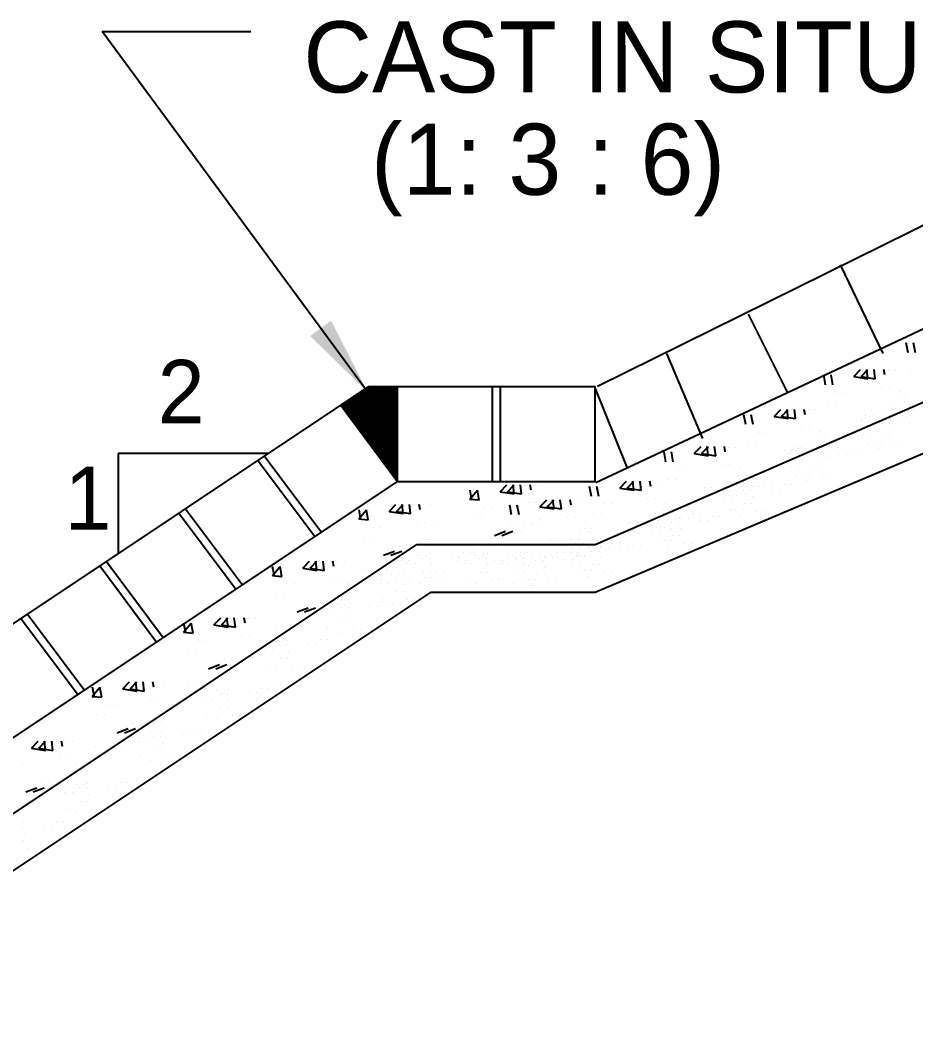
# Model space of a CAD drawing. Extents: x -377620 to 406987, y -326460 to -226264.
# Drawn here: x 362177 to 365009, y -236303 to -233094 of the extents above; entities that cross this region are included whole.
import ezdxf

# ---------------------------------------------------------------- set-up
doc = ezdxf.new("R2010")
doc.units = 0
doc.header["$LTSCALE"] = 300
doc.header["$MEASUREMENT"] = 0
doc.layers.get('0').update_dxf_attribs({"linetype": 'CONTINUOUS'})
doc.layers.add('LINE', color=7, linetype='CONTINUOUS')
doc.dimstyles.new('3', dxfattribs={"dimtxt": 225, "dimasz": 350, "dimexe": 100, "dimexo": 25, "dimgap": 9, "dimtad": 0, "dimdec": 0, "dimzin": 0, "dimdsep": 46, "dimtxsty": 'Standard', "dimcen": 0, "dimclrd": 5, "dimclre": 6, "dimclrt": 256, "dimadec": 0, "dimazin": 0, "dimtfac": 1, "dimtdec": 0, "dimtofl": 0, "dimtmove": 2, "dimatfit": 3, "dimfxl": 1, "dimtolj": 1, "dimtzin": 0, "dimarcsym": 0})

# ---------------------------------------------------------------- blocks, each defined once
blk = doc.blocks.new('*X508')
at = {"color": 0}
for p, q in [((-11792.1, -16906.3), (-11725.5, -16839.6)), ((-11791.4, -16907.3), (-11720.2, -16836.1)), ((-11790.7, -16908.4), (-11717.3, -16835)), ((-11789.9, -16909.4), (-11715.5, -16835)), ((-11789.2, -16910.4), (-11713.8, -16835)), ((-11788.4, -16911.4), (-11712, -16835)), ((-11787.7, -16912.5), (-11710.2, -16835)), ((-11787, -16913.5), (-11708.5, -16835)), ((-11786.2, -16914.5), (-11706.7, -16835)), ((-11785.5, -16915.5), (-11704.9, -16835)), ((-11784.7, -16916.6), (-11703.2, -16835)), ((-11784, -16917.6), (-11701.4, -16835)), ((-11783.3, -16918.6), (-11699.6, -16835)), ((-11782.5, -16919.7), (-11697.8, -16835)), ((-11781.8, -16920.7), (-11696.1, -16835)), ((-11781, -16921.7), (-11694.3, -16835)), ((-11780.3, -16922.7), (-11692.5, -16835)), ((-11779.6, -16923.8), (-11690.8, -16835)), ((-11778.8, -16924.8), (-11689, -16835)), ((-11778.1, -16925.8), (-11687.2, -16835)), ((-11777.3, -16926.9), (-11685.5, -16835)), ((-11776.6, -16927.9), (-11683.7, -16835)), ((-11775.9, -16928.9), (-11681.9, -16835)), ((-11775.1, -16929.9), (-11680.2, -16835)), ((-11774.4, -16931), (-11678.4, -16835)), ((-11773.6, -16932), (-11676.6, -16835)), ((-11772.9, -16933), (-11674.9, -16835)), ((-11772.2, -16934), (-11673.1, -16835)), ((-11771.4, -16935.1), (-11671.3, -16835)), ((-11770.7, -16936.1), (-11669.6, -16835)), ((-11769.9, -16937.1), (-11667.8, -16835)), ((-11769.2, -16938.2), (-11666, -16835)), ((-11768.5, -16939.2), (-11664.3, -16835)), ((-11767.7, -16940.2), (-11662.5, -16835)), ((-11767, -16941.2), (-11660.7, -16835)), ((-11766.2, -16942.3), (-11659, -16835)), ((-11765.5, -16943.3), (-11657.2, -16835)), ((-11764.8, -16944.3), (-11655.4, -16835)), ((-11764, -16945.4), (-11653.7, -16835)), ((-11763.3, -16946.4), (-11651.9, -16835)), ((-11762.5, -16947.4), (-11650.1, -16835)), ((-11761.8, -16948.4), (-11648.4, -16835)), ((-11761.1, -16949.5), (-11646.6, -16835)), ((-11760.3, -16950.5), (-11644.8, -16835)), ((-11759.6, -16951.5), (-11643, -16835)), ((-11758.8, -16952.5), (-11641.3, -16835)), ((-11758.1, -16953.6), (-11639.5, -16835)), ((-11757.4, -16954.6), (-11637.7, -16835)), ((-11756.6, -16955.6), (-11636, -16835)), ((-11755.9, -16956.7), (-11634.2, -16835)), ((-11755.1, -16957.7), (-11632.4, -16835)), ((-11754.4, -16958.7), (-11630.7, -16835)), ((-11753.7, -16959.7), (-11628.9, -16835)), ((-11752.9, -16960.8), (-11627.5, -16835.4)), ((-11752.2, -16961.8), (-11627.5, -16837.1)), ((-11751.4, -16962.8), (-11627.5, -16838.9)), ((-11750.7, -16963.9), (-11627.5, -16840.7)), ((-11750, -16964.9), (-11627.5, -16842.4)), ((-11798.8, -16897), (-11773.4, -16871.6)), ((-11798.1, -16898.1), (-11768.1, -16868.1)), ((-11797.3, -16899.1), (-11762.8, -16864.5)), ((-11796.6, -16900.1), (-11757.4, -16861)), ((-11795.8, -16901.2), (-11752.1, -16857.4)), ((-11795.1, -16902.2), (-11746.8, -16853.9)), ((-11794.4, -16903.2), (-11741.5, -16850.3)), ((-11793.6, -16904.2), (-11736.1, -16846.8)), ((-11792.9, -16905.3), (-11730.8, -16843.2)), ((-11749.2, -16965.9), (-11627.5, -16844.2)), ((-11748.5, -16966.9), (-11627.5, -16846)), ((-11747.7, -16968), (-11627.5, -16847.7)), ((-11747, -16969), (-11627.5, -16849.5)), ((-11746.3, -16970), (-11627.5, -16851.3)), ((-11745.5, -16971), (-11627.5, -16853)), ((-11744.8, -16972.1), (-11627.5, -16854.8)), ((-11744.1, -16973.1), (-11627.5, -16856.6)), ((-11743.3, -16974.1), (-11627.5, -16858.3)), ((-11742.6, -16975.2), (-11627.5, -16860.1)), ((-11741.8, -16976.2), (-11627.5, -16861.9)), ((-11741.1, -16977.2), (-11627.5, -16863.6)), ((-11740.4, -16978.2), (-11627.5, -16865.4)), ((-11739.6, -16979.3), (-11627.5, -16867.2)), ((-11738.9, -16980.3), (-11627.5, -16868.9)), ((-11738.1, -16981.3), (-11627.5, -16870.7)), ((-11737.4, -16982.4), (-11627.5, -16872.5)), ((-11736.7, -16983.4), (-11627.5, -16874.3)), ((-11802.5, -16891.9), (-11800, -16889.4)), ((-11801.8, -16892.9), (-11794.7, -16885.9)), ((-11801, -16894), (-11789.4, -16882.3)), ((-11800.3, -16895), (-11784.1, -16878.8)), ((-11799.5, -16896), (-11778.7, -16875.2)), ((-11735.9, -16984.4), (-11627.5, -16876)), ((-11735.2, -16985.4), (-11627.5, -16877.8)), ((-11734.4, -16986.5), (-11627.5, -16879.6)), ((-11733.7, -16987.5), (-11627.5, -16881.3)), ((-11733, -16988.5), (-11627.5, -16883.1)), ((-11732.2, -16989.6), (-11627.5, -16884.9)), ((-11731.5, -16990.6), (-11627.5, -16886.6)), ((-11730.7, -16991.6), (-11627.5, -16888.4)), ((-11730, -16992.6), (-11627.5, -16890.2)), ((-11729.3, -16993.7), (-11627.5, -16891.9)), ((-11728.5, -16994.7), (-11627.5, -16893.7)), ((-11727.8, -16995.7), (-11627.5, -16895.5)), ((-11727, -16996.7), (-11627.5, -16897.2)), ((-11726.3, -16997.8), (-11627.5, -16899)), ((-11725.6, -16998.8), (-11627.5, -16900.8)), ((-11724.8, -16999.8), (-11627.5, -16902.5)), ((-11724.1, -17000.9), (-11627.5, -16904.3)), ((-11723.3, -17001.9), (-11627.5, -16906.1)), ((-11722.6, -17002.9), (-11627.5, -16907.8)), ((-11721.9, -17003.9), (-11627.5, -16909.6)), ((-11721.1, -17005), (-11627.5, -16911.4)), ((-11720.4, -17006), (-11627.5, -16913.1)), ((-11719.6, -17007), (-11627.5, -16914.9)), ((-11718.9, -17008.1), (-11627.5, -16916.7)), ((-11718.2, -17009.1), (-11627.5, -16918.4)), ((-11717.4, -17010.1), (-11627.5, -16920.2)), ((-11716.7, -17011.1), (-11627.5, -16922)), ((-11715.9, -17012.2), (-11627.5, -16923.7)), ((-11715.2, -17013.2), (-11627.5, -16925.5)), ((-11714.5, -17014.2), (-11627.5, -16927.3)), ((-11713.7, -17015.2), (-11627.5, -16929.1)), ((-11713, -17016.3), (-11627.5, -16930.8)), ((-11712.2, -17017.3), (-11627.5, -16932.6)), ((-11711.5, -17018.3), (-11627.5, -16934.4)), ((-11710.8, -17019.4), (-11627.5, -16936.1)), ((-11710, -17020.4), (-11627.5, -16937.9)), ((-11709.3, -17021.4), (-11627.5, -16939.7)), ((-11708.5, -17022.4), (-11627.5, -16941.4)), ((-11707.8, -17023.5), (-11627.5, -16943.2)), ((-11707.1, -17024.5), (-11627.5, -16945)), ((-11706.3, -17025.5), (-11627.5, -16946.7)), ((-11705.6, -17026.6), (-11627.5, -16948.5)), ((-11704.8, -17027.6), (-11627.5, -16950.3)), ((-11704.1, -17028.6), (-11627.5, -16952)), ((-11703.4, -17029.6), (-11627.5, -16953.8)), ((-11702.6, -17030.7), (-11627.5, -16955.6)), ((-11701.9, -17031.7), (-11627.5, -16957.3)), ((-11701.1, -17032.7), (-11627.5, -16959.1)), ((-11700.4, -17033.7), (-11627.5, -16960.9)), ((-11699.7, -17034.8), (-11627.5, -16962.6)), ((-11698.9, -17035.8), (-11627.5, -16964.4)), ((-11698.2, -17036.8), (-11627.5, -16966.2)), ((-11697.4, -17037.9), (-11627.5, -16967.9)), ((-11696.7, -17038.9), (-11627.5, -16969.7)), ((-11696, -17039.9), (-11627.5, -16971.5)), ((-11695.2, -17040.9), (-11627.5, -16973.2)), ((-11694.5, -17042), (-11627.5, -16975)), ((-11693.7, -17043), (-11627.5, -16976.8)), ((-11693, -17044), (-11627.5, -16978.5)), ((-11692.3, -17045.1), (-11627.5, -16980.3)), ((-11691.5, -17046.1), (-11627.5, -16982.1)), ((-11690.8, -17047.1), (-11627.5, -16983.9)), ((-11690, -17048.1), (-11627.5, -16985.6)), ((-11689.3, -17049.2), (-11627.5, -16987.4)), ((-11688.6, -17050.2), (-11627.5, -16989.2)), ((-11687.8, -17051.2), (-11627.5, -16990.9)), ((-11687.1, -17052.2), (-11627.5, -16992.7)), ((-11686.3, -17053.3), (-11627.5, -16994.5)), ((-11685.6, -17054.3), (-11627.5, -16996.2)), ((-11684.9, -17055.3), (-11627.5, -16998)), ((-11684.1, -17056.4), (-11627.5, -16999.8)), ((-11683.4, -17057.4), (-11627.5, -17001.5)), ((-11682.6, -17058.4), (-11627.5, -17003.3)), ((-11681.9, -17059.4), (-11627.5, -17005.1)), ((-11681.2, -17060.5), (-11627.5, -17006.8)), ((-11680.4, -17061.5), (-11627.5, -17008.6)), ((-11679.7, -17062.5), (-11627.5, -17010.4)), ((-11678.9, -17063.6), (-11627.5, -17012.1)), ((-11678.2, -17064.6), (-11627.5, -17013.9)), ((-11677.5, -17065.6), (-11627.5, -17015.7)), ((-11676.7, -17066.6), (-11627.5, -17017.4)), ((-11676, -17067.7), (-11627.5, -17019.2)), ((-11675.2, -17068.7), (-11627.5, -17021)), ((-11674.5, -17069.7), (-11627.5, -17022.7)), ((-11673.8, -17070.7), (-11627.5, -17024.5)), ((-11673, -17071.8), (-11627.5, -17026.3)), ((-11672.3, -17072.8), (-11627.5, -17028)), ((-11671.5, -17073.8), (-11627.5, -17029.8)), ((-11670.8, -17074.9), (-11627.5, -17031.6)), ((-11670.1, -17075.9), (-11627.5, -17033.4)), ((-11669.3, -17076.9), (-11627.5, -17035.1)), ((-11668.6, -17077.9), (-11627.5, -17036.9)), ((-11667.8, -17079), (-11627.5, -17038.7)), ((-11667.1, -17080), (-11627.5, -17040.4)), ((-11666.4, -17081), (-11627.5, -17042.2)), ((-11665.6, -17082.1), (-11627.5, -17044)), ((-11664.9, -17083.1), (-11627.5, -17045.7)), ((-11664.1, -17084.1), (-11627.5, -17047.5)), ((-11663.4, -17085.1), (-11627.5, -17049.3)), ((-11662.7, -17086.2), (-11627.5, -17051)), ((-11661.9, -17087.2), (-11627.5, -17052.8)), ((-11661.2, -17088.2), (-11627.5, -17054.6)), ((-11660.4, -17089.3), (-11627.5, -17056.3)), ((-11659.7, -17090.3), (-11627.5, -17058.1)), ((-11659, -17091.3), (-11627.5, -17059.9)), ((-11658.2, -17092.3), (-11627.5, -17061.6)), ((-11657.5, -17093.4), (-11627.5, -17063.4)), ((-11656.7, -17094.4), (-11627.5, -17065.2)), ((-11656, -17095.4), (-11627.5, -17066.9)), ((-11655.3, -17096.4), (-11627.5, -17068.7)), ((-11654.5, -17097.5), (-11627.5, -17070.5)), ((-11653.8, -17098.5), (-11627.5, -17072.2)), ((-11653, -17099.5), (-11627.5, -17074)), ((-11652.3, -17100.6), (-11627.5, -17075.8)), ((-11651.6, -17101.6), (-11627.5, -17077.5)), ((-11650.8, -17102.6), (-11627.5, -17079.3)), ((-11650.1, -17103.6), (-11627.5, -17081.1)), ((-11649.3, -17104.7), (-11627.5, -17082.8)), ((-11648.6, -17105.7), (-11627.5, -17084.6)), ((-11647.9, -17106.7), (-11627.5, -17086.4)), ((-11647.1, -17107.8), (-11627.5, -17088.2)), ((-11646.4, -17108.8), (-11627.5, -17089.9)), ((-11645.6, -17109.8), (-11627.5, -17091.7)), ((-11644.9, -17110.8), (-11627.5, -17093.5)), ((-11644.2, -17111.9), (-11627.5, -17095.2)), ((-11643.4, -17112.9), (-11627.5, -17097)), ((-11642.7, -17113.9), (-11627.5, -17098.8)), ((-11641.9, -17114.9), (-11627.5, -17100.5)), ((-11641.2, -17116), (-11627.5, -17102.3)), ((-11640.5, -17117), (-11627.5, -17104.1)), ((-11639.7, -17118), (-11627.5, -17105.8)), ((-11639, -17119.1), (-11627.5, -17107.6)), ((-11638.2, -17120.1), (-11627.5, -17109.4)), ((-11637.5, -17121.1), (-11627.5, -17111.1)), ((-11636.8, -17122.1), (-11627.5, -17112.9)), ((-11636, -17123.2), (-11627.5, -17114.7)), ((-11635.3, -17124.2), (-11627.5, -17116.4)), ((-11634.5, -17125.2), (-11627.5, -17118.2)), ((-11633.8, -17126.3), (-11627.5, -17120)), ((-11633.1, -17127.3), (-11627.5, -17121.7)), ((-11632.3, -17128.3), (-11627.5, -17123.5)), ((-11631.6, -17129.3), (-11627.5, -17125.3)), ((-11630.8, -17130.4), (-11627.5, -17127)), ((-11630.1, -17131.4), (-11627.5, -17128.8)), ((-11629.4, -17132.4), (-11627.5, -17130.6)), ((-11628.6, -17133.4), (-11627.5, -17132.3)), ((-11627.9, -17134.5), (-11627.5, -17134.1))]:
    blk.add_line(p, q, dxfattribs=at)

msp = doc.modelspace()

# ---------------------------------------------------------------- linework, layer by layer
at = {"layer": 'LINE', "color": 7}
for p, q in [((364002.6961, -234251.6544), (366038.5052, -233246.0562)), ((366040.7841, -233597.9693), (363997.5559, -234557.6564)), ((363995.2939, -234752.574), (366032.7925, -233867.7625)), ((364906.346, -234147.9845), (364771.3179, -233868.0757)), ((364605.1295, -234272.3884), (364480.488, -234023.5806)), ((363995.2939, -234902.574), (366024.3755, -234044.2349)), ((364985.2514, -234146.3681), (364979.4701, -234115.0267)), ((364987.0963, -234118.0752), (364987.0963, -234118.0752)), ((365008.5032, -234146.3681), (365002.722, -234115.0267)), ((364220.8186, -234147.9845), (364335.0733, -234417.5262)), ((364724.3246, -234247.2095), (364718.5434, -234215.8682)), ((364726.1696, -234218.9166), (364726.1696, -234218.9166)), ((364747.5765, -234247.2095), (364741.7952, -234215.8682)), ((364749.4214, -234218.9166), (364749.4214, -234218.9166)), ((364813.8771, -234221.1363), (364835.1982, -234198.9151)), ((364813.8771, -234221.1363), (364858.3455, -234228.0329)), ((364837.129, -234221.1363), (364858.45, -234198.9151)), ((364837.129, -234221.1363), (364881.5973, -234228.0329)), ((364858.3362, -234228.0438), (364854.9475, -234198.9151)), ((364881.588, -234228.0438), (364878.1993, -234198.9151)), ((364912.1095, -234215.8332), (364908.9888, -234198.9151)), ((364921.8532, -234200.5158), (364921.8532, -234200.5158)), ((364945.105, -234200.5158), (364945.105, -234200.5158)), ((364992.8608, -234201.9367), (364992.8608, -234201.9367)), ((361179.4612, -235652.574), (363279.4612, -234252.574)), ((363279.4612, -234252.574), (363995.2939, -234252.574)), ((363370.2939, -234552.574), (363370.2939, -234252.574)), ((363670.2939, -234552.574), (363670.2939, -234252.574)), ((363695.2939, -234552.574), (363695.2939, -234252.574)), ((363992.3093, -234251.6544), (364096.1771, -234510.8292)), ((363995.2939, -234552.574), (363995.2939, -234252.574)), ((364902.0955, -234254.5067), (364902.0955, -234254.5067)), ((364925.3474, -234254.5067), (364925.3474, -234254.5067)), ((364763.4362, -234270.9522), (364763.4362, -234270.9522)), ((364786.6881, -234270.9522), (364786.6881, -234270.9522)), ((364957.7396, -234268.9691), (364957.7396, -234268.9691)), ((363190.2071, -234312.0767), (363370.2939, -234552.574)), ((364731.9341, -234302.7781), (364731.9341, -234302.7781)), ((364755.1859, -234302.7781), (364755.1859, -234302.7781)), ((364939.2682, -234309.4223), (364939.2682, -234309.4223)), ((364953.4902, -234288.8309), (364953.4902, -234288.8309)), ((364974.3107, -234299.9402), (364974.3107, -234299.9402)), ((364976.742, -234288.8309), (364976.742, -234288.8309)), ((364471.8148, -234373.2614), (364466.0336, -234341.92)), ((364473.6598, -234344.9685), (364473.6598, -234344.9685)), ((364495.0667, -234373.2614), (364489.2854, -234341.92)), ((364496.9116, -234344.9685), (364496.9116, -234344.9685)), ((364561.3673, -234347.1882), (364582.6884, -234324.967)), ((364561.3673, -234347.1882), (364605.8357, -234354.0848)), ((364584.6192, -234347.1882), (364605.9403, -234324.967)), ((364584.6192, -234347.1882), (364629.0875, -234354.0848)), ((364605.8264, -234354.0957), (364602.4377, -234324.967)), ((364629.0782, -234354.0957), (364625.6895, -234324.967)), ((364659.5997, -234341.885), (364656.479, -234324.967)), ((364669.3434, -234326.5676), (364669.3434, -234326.5676)), ((364692.5952, -234326.5676), (364692.5952, -234326.5676)), ((364845.9771, -234328.7), (364845.9771, -234328.7)), ((364851.8476, -234351.7125), (364851.8476, -234351.7125)), ((364851.9715, -234344.7036), (364851.9715, -234344.7036)), ((364865.6453, -234348.1352), (364865.6453, -234348.1352)), ((364869.2289, -234328.7), (364869.2289, -234328.7)), ((364875.2233, -234344.7036), (364875.2233, -234344.7036)), ((364913.012, -234324.0041), (364913.012, -234324.0041)), ((364936.2638, -234324.0041), (364936.2638, -234324.0041)), ((364969.0439, -234344.7036), (364969.0439, -234344.7036)), ((364978.9813, -234348.3424), (364978.9813, -234348.3424)), ((364992.2957, -234344.7036), (364992.2957, -234344.7036)), ((364649.5857, -234380.5585), (364649.5857, -234380.5585)), ((364672.8376, -234380.5585), (364672.8376, -234380.5585)), ((364834.7928, -234375.2098), (364834.7928, -234375.2098)), ((364837.3704, -234358.9573), (364837.3704, -234358.9573)), ((364839.3891, -234362.7171), (364839.3891, -234362.7171)), ((364858.0446, -234375.2098), (364858.0446, -234375.2098)), ((364862.6409, -234362.7171), (364862.6409, -234362.7171)), ((364866.9384, -234382.9005), (364866.9384, -234382.9005)), ((364891.0343, -234359.5094), (364891.0343, -234359.5094)), ((364901.8276, -234370.5139), (364901.8276, -234370.5139)), ((364914.2861, -234359.5094), (364914.2861, -234359.5094)), ((364925.0795, -234370.5139), (364925.0795, -234370.5139)), ((364928.0838, -234355.9321), (364928.0838, -234355.9321)), ((364931.191, -234358.9573), (364931.191, -234358.9573)), ((364954.4428, -234358.9573), (364954.4428, -234358.9573)), ((364993.6296, -234366.7541), (364993.6296, -234366.7541)), ((364510.9264, -234397.004), (364510.9264, -234397.004)), ((364534.1783, -234397.004), (364534.1783, -234397.004)), ((364700.9804, -234414.8828), (364700.9804, -234414.8828)), ((364705.2298, -234395.021), (364705.2298, -234395.021)), ((364724.2322, -234414.8828), (364724.2322, -234414.8828)), ((364842.1503, -234405.6756), (364842.1503, -234405.6756)), ((364855.6133, -234386.3191), (364855.6133, -234386.3191)), ((364865.4022, -234405.6756), (364865.4022, -234405.6756)), ((364878.8651, -234386.3191), (364878.8651, -234386.3191)), ((364904.5889, -234413.4725), (364904.5889, -234413.4725)), ((364927.8407, -234413.4725), (364927.8407, -234413.4725)), ((364929.377, -234390.6973), (364929.377, -234390.6973)), ((364308.8575, -234464.8364), (364330.1786, -234442.6153)), ((364332.1094, -234464.8364), (364353.4305, -234442.6153)), ((364353.3166, -234471.7439), (364349.9279, -234442.6153)), ((364376.5684, -234471.7439), (364373.1797, -234442.6153)), ((364407.09, -234459.5333), (364403.9692, -234442.6153)), ((364416.8336, -234444.2159), (364416.8336, -234444.2159)), ((364440.0854, -234444.2159), (364440.0854, -234444.2159)), ((364479.4243, -234428.83), (364479.4243, -234428.83)), ((364502.6761, -234428.83), (364502.6761, -234428.83)), ((364624.7126, -234445.545), (364624.7126, -234445.545)), ((364647.9644, -234445.545), (364647.9644, -234445.545)), ((364686.7584, -234435.4742), (364686.7584, -234435.4742)), ((364721.8009, -234425.992), (364721.8009, -234425.992)), ((364741.785, -234445.545), (364741.785, -234445.545)), ((364765.0369, -234445.545), (364765.0369, -234445.545)), ((364860.2839, -234434.7213), (364860.2839, -234434.7213)), ((364878.2541, -234430.2671), (364878.2541, -234430.2671)), ((364901.5059, -234430.2671), (364901.5059, -234430.2671)), ((364940.6927, -234438.064), (364940.6927, -234438.064)), ((364963.9445, -234438.064), (364963.9445, -234438.064)), ((362486.7527, -234464.1675), (362486.7527, -234780.7115)), ((362963.565, -234464.1675), (362486.7527, -234464.1675)), ((362949.0938, -234472.8189), (363129.1806, -234713.3162)), ((364219.305, -234490.9096), (364213.5238, -234459.5683)), ((364221.15, -234462.6167), (364221.15, -234462.6167)), ((364242.5569, -234490.9096), (364236.7756, -234459.5683)), ((364244.4018, -234462.6167), (364244.4018, -234462.6167)), ((364308.8575, -234464.8364), (364353.3259, -234471.733)), ((364332.1094, -234464.8364), (364376.5777, -234471.733)), ((364593.4673, -234454.7519), (364593.4673, -234454.7519)), ((364607.5339, -234476.0512), (364607.5339, -234476.0512)), ((364610.1116, -234459.7987), (364610.1116, -234459.7987)), ((364612.1302, -234463.5585), (364612.1302, -234463.5585)), ((364616.7191, -234454.7519), (364616.7191, -234454.7519)), ((364624.5887, -234452.5539), (364624.5887, -234452.5539)), ((364630.7857, -234476.0512), (364630.7857, -234476.0512)), ((364635.382, -234463.5585), (364635.382, -234463.5585)), ((364638.3864, -234448.9766), (364638.3864, -234448.9766)), ((364660.5022, -234450.056), (364660.5022, -234450.056)), ((364663.7755, -234460.3508), (364663.7755, -234460.3508)), ((364674.5688, -234471.3553), (364674.5688, -234471.3553)), ((364683.754, -234450.056), (364683.754, -234450.056)), ((364687.0273, -234460.3508), (364687.0273, -234460.3508)), ((364697.8206, -234471.3553), (364697.8206, -234471.3553)), ((364700.825, -234456.7735), (364700.825, -234456.7735)), ((364703.9322, -234459.7987), (364703.9322, -234459.7987)), ((364726.4715, -234474.3943), (364726.4715, -234474.3943)), ((364727.184, -234459.7987), (364727.184, -234459.7987)), ((364766.3707, -234467.5955), (364766.3707, -234467.5955)), ((364789.6225, -234467.5955), (364789.6225, -234467.5955)), ((364804.2236, -234453.3419), (364804.2236, -234453.3419)), ((364827.4754, -234453.3419), (364827.4754, -234453.3419)), ((364892.6761, -234449.1838), (364892.6761, -234449.1838)), ((362929.0824, -234487.8037), (363109.1691, -234728.301)), ((364397.0759, -234498.2068), (364397.0759, -234498.2068)), ((364420.3278, -234498.2068), (364420.3278, -234498.2068)), ((364452.72, -234512.6692), (364452.72, -234512.6692)), ((364614.8915, -234506.517), (364614.8915, -234506.517)), ((364628.3544, -234487.1605), (364628.3544, -234487.1605)), ((364638.1433, -234506.517), (364638.1433, -234506.517)), ((364639.6796, -234483.7419), (364639.6796, -234483.7419)), ((364651.6063, -234487.1605), (364651.6063, -234487.1605)), ((364702.1181, -234491.5388), (364702.1181, -234491.5388)), ((364258.4166, -234514.6523), (364258.4166, -234514.6523)), ((364281.6685, -234514.6523), (364281.6685, -234514.6523)), ((364448.4706, -234532.531), (364448.4706, -234532.531)), ((364469.2911, -234543.6403), (364469.2911, -234543.6403)), ((364471.7224, -234532.531), (364471.7224, -234532.531)), ((364633.025, -234535.5627), (364633.025, -234535.5627)), ((364650.9953, -234531.1085), (364650.9953, -234531.1085)), ((364674.2471, -234531.1085), (364674.2471, -234531.1085)), ((364677.33, -234514.3139), (364677.33, -234514.3139)), ((364700.5819, -234514.3139), (364700.5819, -234514.3139)), ((364713.4338, -234538.9054), (364713.4338, -234538.9054)), ((364736.6856, -234538.9054), (364736.6856, -234538.9054)), ((361359.548, -235893.0713), (363370.2939, -234552.574)), ((363370.2939, -234552.574), (363995.2939, -234552.574)), ((363694.7453, -234585.4819), (363716.0664, -234563.2608)), ((363717.9971, -234585.4819), (363739.3182, -234563.2608)), ((363739.2043, -234592.3895), (363735.8157, -234563.2608)), ((363762.4561, -234592.3895), (363759.0675, -234563.2608)), ((363792.9777, -234580.1788), (363789.857, -234563.2608)), ((363802.7213, -234564.8614), (363802.7213, -234564.8614)), ((363825.9731, -234564.8614), (363825.9731, -234564.8614)), ((363983.6292, -234600.1545), (363977.8479, -234568.8131)), ((363985.4741, -234571.8616), (363985.4741, -234571.8616)), ((364006.881, -234600.1545), (364001.0997, -234568.8131)), ((364008.7259, -234571.8616), (364008.7259, -234571.8616)), ((364073.1817, -234574.0813), (364094.5028, -234551.8601)), ((364073.1817, -234574.0813), (364117.6501, -234580.9779)), ((364096.4335, -234574.0813), (364117.7546, -234551.8601)), ((364096.4335, -234574.0813), (364140.9019, -234580.9779)), ((364117.6407, -234580.9888), (364114.2521, -234551.8601)), ((364140.8925, -234580.9888), (364137.5039, -234551.8601)), ((364171.4141, -234568.7781), (364168.2934, -234551.8601)), ((364181.1577, -234553.4607), (364181.1577, -234553.4607)), ((364204.4095, -234553.4607), (364204.4095, -234553.4607)), ((364226.9145, -234546.4782), (364226.9145, -234546.4782)), ((364250.1663, -234546.4782), (364250.1663, -234546.4782)), ((364340.9575, -234572.4002), (364340.9575, -234572.4002)), ((364364.2093, -234572.4002), (364364.2093, -234572.4002)), ((364399.6867, -234569.0437), (364399.6867, -234569.0437)), ((364401.7053, -234572.8035), (364401.7053, -234572.8035)), ((364407.9924, -234567.7043), (364407.9924, -234567.7043)), ((364414.1638, -234561.7989), (364414.1638, -234561.7989)), ((364414.2877, -234554.79), (364414.2877, -234554.79)), ((364424.9571, -234572.8035), (364424.9571, -234572.8035)), ((364427.9615, -234558.2217), (364427.9615, -234558.2217)), ((364431.2442, -234567.7043), (364431.2442, -234567.7043)), ((364434.2486, -234553.1224), (364434.2486, -234553.1224)), ((364437.5395, -234554.79), (364437.5395, -234554.79)), ((364453.3506, -234569.5958), (364453.3506, -234569.5958)), ((364476.6024, -234569.5958), (364476.6024, -234569.5958)), ((364490.4001, -234566.0185), (364490.4001, -234566.0185)), ((364493.5073, -234569.0437), (364493.5073, -234569.0437)), ((364516.7591, -234569.0437), (364516.7591, -234569.0437)), ((364531.3601, -234554.79), (364531.3601, -234554.79)), ((364554.612, -234554.79), (364554.612, -234554.79)), ((364555.9458, -234576.8406), (364555.9458, -234576.8406)), ((364579.1976, -234576.8406), (364579.1976, -234576.8406)), ((364593.7987, -234562.5869), (364593.7987, -234562.5869)), ((364617.0505, -234562.5869), (364617.0505, -234562.5869)), ((364665.4173, -234550.0252), (364665.4173, -234550.0252)), ((363598.5677, -234608.9256), (363622.6723, -234580.1989)), ((363598.5677, -234608.9256), (363628.4536, -234611.5402)), ((363605.1928, -234611.5551), (363599.4115, -234580.2138)), ((363607.0377, -234583.2623), (363607.0377, -234583.2623)), ((363628.4446, -234611.5551), (363622.6633, -234580.2138)), ((363630.2895, -234583.2623), (363630.2895, -234583.2623)), ((363694.7453, -234585.4819), (363739.2137, -234592.3786)), ((363717.9971, -234585.4819), (363762.4655, -234592.3786)), ((364161.4001, -234607.4516), (364161.4001, -234607.4516)), ((364184.6519, -234607.4516), (364184.6519, -234607.4516)), ((364397.109, -234585.2963), (364397.109, -234585.2963)), ((364417.9295, -234596.4055), (364417.9295, -234596.4055)), ((364420.3608, -234585.2963), (364420.3608, -234585.2963)), ((364429.2547, -234592.9869), (364429.2547, -234592.9869)), ((364441.1814, -234596.4055), (364441.1814, -234596.4055)), ((364464.1439, -234580.6004), (364464.1439, -234580.6004)), ((364473.9617, -234592.0425), (364473.9617, -234592.0425)), ((364487.3957, -234580.6004), (364487.3957, -234580.6004)), ((364491.6932, -234600.7838), (364491.6932, -234600.7838)), ((362699.0502, -234639.5146), (362879.137, -234880.0119)), ((363343.5287, -234647.857), (363364.8498, -234625.6358)), ((363366.7805, -234647.857), (363388.1016, -234625.6358)), ((363387.9877, -234654.7645), (363384.599, -234625.6358)), ((363411.2395, -234654.7645), (363407.8509, -234625.6358)), ((363441.7611, -234642.5538), (363438.6403, -234625.6358)), ((363451.5047, -234627.2365), (363451.5047, -234627.2365)), ((363474.7565, -234627.2365), (363474.7565, -234627.2365)), ((363644.3044, -234635.2978), (363644.3044, -234635.2978)), ((363667.5562, -234635.2978), (363667.5562, -234635.2978)), ((363731.1194, -234658.9788), (363725.3381, -234627.6374)), ((363732.9643, -234630.6859), (363732.9643, -234630.6859)), ((363754.3712, -234658.9788), (363748.59, -234627.6374)), ((363756.2161, -234630.6859), (363756.2161, -234630.6859)), ((363782.9637, -234618.8523), (363782.9637, -234618.8523)), ((363806.2155, -234618.8523), (363806.2155, -234618.8523)), ((363820.6719, -234632.9056), (363841.993, -234610.6844)), ((363820.6719, -234632.9056), (363865.1403, -234639.8022)), ((363838.6078, -234633.3148), (363838.6078, -234633.3148)), ((363843.9237, -234632.9056), (363865.2448, -234610.6844)), ((363843.9237, -234632.9056), (363888.3921, -234639.8022)), ((363865.1309, -234639.8131), (363861.7423, -234610.6844)), ((363888.3827, -234639.8131), (363884.9941, -234610.6844)), ((363918.9043, -234627.6024), (363915.7836, -234610.6844)), ((363928.6479, -234612.285), (363928.6479, -234612.285)), ((363951.8998, -234612.285), (363951.8998, -234612.285)), ((364022.7408, -234623.8971), (364022.7408, -234623.8971)), ((364045.9926, -234623.8971), (364045.9926, -234623.8971)), ((364217.0442, -234621.9141), (364217.0442, -234621.9141)), ((364404.4666, -234615.7621), (364404.4666, -234615.7621)), ((364427.7184, -234615.7621), (364427.7184, -234615.7621)), ((364440.5704, -234640.3535), (364440.5704, -234640.3535)), ((364463.8222, -234640.3535), (364463.8222, -234640.3535)), ((364466.9051, -234623.5589), (364466.9051, -234623.5589)), ((364490.157, -234623.5589), (364490.157, -234623.5589)), ((362679.0388, -234654.4994), (362859.1256, -234894.9967)), ((363247.3511, -234671.3006), (363271.4556, -234642.5739)), ((363247.3511, -234671.3006), (363277.2369, -234673.9153)), ((363253.9762, -234673.9302), (363248.1949, -234642.5888)), ((363255.8211, -234645.6373), (363255.8211, -234645.6373)), ((363277.228, -234673.9302), (363271.4467, -234642.5888)), ((363279.0729, -234645.6373), (363279.0729, -234645.6373)), ((363343.5287, -234647.857), (363387.997, -234654.7536)), ((363366.7805, -234647.857), (363411.2489, -234654.7536)), ((363612.8022, -234667.1238), (363612.8022, -234667.1238)), ((363636.054, -234667.1238), (363636.054, -234667.1238)), ((363908.8903, -234666.276), (363908.8903, -234666.276)), ((363932.1421, -234666.276), (363932.1421, -234666.276)), ((363991.2386, -234655.7231), (363991.2386, -234655.7231)), ((364014.4904, -234655.7231), (364014.4904, -234655.7231)), ((364172.4282, -234669.8851), (364172.4282, -234669.8851)), ((364186.9054, -234662.6403), (364186.9054, -234662.6403)), ((364187.0293, -234655.6314), (364187.0293, -234655.6314)), ((364198.5727, -234662.3672), (364198.5727, -234662.3672)), ((364200.7031, -234659.0631), (364200.7031, -234659.0631)), ((364210.2811, -234655.6314), (364210.2811, -234655.6314)), ((364212.7947, -234641.7759), (364212.7947, -234641.7759)), ((364226.0921, -234670.4372), (364226.0921, -234670.4372)), ((364233.6153, -234652.8851), (364233.6153, -234652.8851)), ((364236.0466, -234641.7759), (364236.0466, -234641.7759)), ((364249.3439, -234670.4372), (364249.3439, -234670.4372)), ((364263.1416, -234666.8599), (364263.1416, -234666.8599)), ((364266.2488, -234669.8851), (364266.2488, -234669.8851)), ((364289.5007, -234669.8851), (364289.5007, -234669.8851)), ((364304.1017, -234655.6314), (364304.1017, -234655.6314)), ((364327.3535, -234655.6314), (364327.3535, -234655.6314)), ((364366.5403, -234663.4283), (364366.5403, -234663.4283)), ((364389.7921, -234663.4283), (364389.7921, -234663.4283)), ((364422.6001, -234644.8078), (364422.6001, -234644.8078)), ((364454.9924, -234659.2702), (364454.9924, -234659.2702)), ((364503.0089, -234648.1504), (364503.0089, -234648.1504)), ((364526.2607, -234648.1504), (364526.2607, -234648.1504)), ((363293.0878, -234697.6729), (363293.0878, -234697.6729)), ((363316.3396, -234697.6729), (363316.3396, -234697.6729)), ((363431.7471, -234681.2274), (363431.7471, -234681.2274)), ((363454.9989, -234681.2274), (363454.9989, -234681.2274)), ((363487.3911, -234695.6898), (363487.3911, -234695.6898)), ((363726.8453, -234693.0457), (363726.8453, -234693.0457)), ((363750.0971, -234693.0457), (363750.0971, -234693.0457)), ((363770.231, -234682.7214), (363770.231, -234682.7214)), ((363793.4828, -234682.7214), (363793.4828, -234682.7214)), ((363793.8801, -234688.3498), (363793.8801, -234688.3498)), ((363817.1319, -234688.3498), (363817.1319, -234688.3498)), ((363820.1363, -234673.7679), (363820.1363, -234673.7679)), ((363960.285, -234700.6002), (363960.285, -234700.6002)), ((363964.5344, -234680.7384), (363964.5344, -234680.7384)), ((363983.5368, -234700.6002), (363983.5368, -234700.6002)), ((364105.2817, -234681.645), (364105.2817, -234681.645)), ((364128.5335, -234681.645), (364128.5335, -234681.645)), ((364169.8506, -234686.1377), (364169.8506, -234686.1377)), ((364172.3165, -234676.9491), (364172.3165, -234676.9491)), ((364174.4469, -234673.6449), (364174.4469, -234673.6449)), ((364190.6711, -234697.2469), (364190.6711, -234697.2469)), ((364193.1024, -234686.1377), (364193.1024, -234686.1377)), ((364195.5684, -234676.9491), (364195.5684, -234676.9491)), ((364197.6987, -234673.6449), (364197.6987, -234673.6449)), ((364201.9962, -234693.8283), (364201.9962, -234693.8283)), ((364213.9229, -234697.2469), (364213.9229, -234697.2469)), ((364236.8855, -234681.4418), (364236.8855, -234681.4418)), ((364238.2858, -234701.2874), (364238.2858, -234701.2874)), ((364260.1373, -234681.4418), (364260.1373, -234681.4418)), ((364264.4348, -234701.6252), (364264.4348, -234701.6252)), ((364328.6874, -234677.682), (364328.6874, -234677.682)), ((364351.9392, -234677.682), (364351.9392, -234677.682)), ((363261.5856, -234729.4988), (363261.5856, -234729.4988)), ((363284.8374, -234729.4988), (363284.8374, -234729.4988)), ((363468.9197, -234736.143), (363468.9197, -234736.143)), ((363676.9298, -234724.015), (363711.939, -234710.5762)), ((363700.1816, -234724.015), (363735.1909, -234710.5762)), ((363738.7288, -234714.5474), (363738.7288, -234714.5474)), ((363761.9806, -234714.5474), (363761.9806, -234714.5474)), ((363919.8067, -234735.7734), (363919.8067, -234735.7734)), ((363943.0586, -234735.7734), (363943.0586, -234735.7734)), ((363946.0629, -234721.1916), (363946.0629, -234721.1916)), ((363981.1055, -234711.7094), (363981.1055, -234711.7094)), ((364177.2082, -234716.6035), (364177.2082, -234716.6035)), ((364200.46, -234716.6035), (364200.46, -234716.6035)), ((364239.6467, -234724.4003), (364239.6467, -234724.4003)), ((364262.8985, -234724.4003), (364262.8985, -234724.4003)), ((361359.548, -236133.4414), (363430.849, -234752.574)), ((363375.6287, -234755.4207), (363375.6287, -234755.4207)), ((363398.8805, -234755.4207), (363398.8805, -234755.4207)), ((363430.849, -234752.574), (363995.2939, -234752.574)), ((363442.6635, -234750.7248), (363442.6635, -234750.7248)), ((363465.9153, -234750.7248), (363465.9153, -234750.7248)), ((363610.0041, -234767.2662), (363610.0041, -234767.2662)), ((363852.7719, -234740.4693), (363852.7719, -234740.4693)), ((363876.0237, -234740.4693), (363876.0237, -234740.4693)), ((363919.9184, -234762.3229), (363919.9184, -234762.3229)), ((363921.9371, -234766.0827), (363921.9371, -234766.0827)), ((363934.3956, -234755.0782), (363934.3956, -234755.0782)), ((363934.5195, -234748.0692), (363934.5195, -234748.0692)), ((363945.1889, -234766.0827), (363945.1889, -234766.0827)), ((363948.1933, -234751.5009), (363948.1933, -234751.5009)), ((363957.7713, -234748.0692), (363957.7713, -234748.0692)), ((363973.5823, -234762.875), (363973.5823, -234762.875)), ((363985.776, -234760.1117), (363985.776, -234760.1117)), ((363996.8342, -234762.875), (363996.8342, -234762.875)), ((364010.6318, -234759.2977), (364010.6318, -234759.2977)), ((364013.739, -234762.3229), (364013.739, -234762.3229)), ((364036.9909, -234762.3229), (364036.9909, -234762.3229)), ((364051.5919, -234748.0692), (364051.5919, -234748.0692)), ((364074.8437, -234748.0692), (364074.8437, -234748.0692)), ((364114.0305, -234755.8661), (364114.0305, -234755.8661)), ((364137.2823, -234755.8661), (364137.2823, -234755.8661)), ((364195.3417, -234745.6492), (364195.3417, -234745.6492)), ((364213.3119, -234741.1949), (364213.3119, -234741.1949)), ((364227.7339, -234760.1116), (364227.7339, -234760.1116)), ((364236.5638, -234741.1949), (364236.5638, -234741.1949)), ((364275.7505, -234748.9918), (364275.7505, -234748.9918)), ((364299.0023, -234748.9918), (364299.0023, -234748.9918)), ((363325.7132, -234786.39), (363360.7224, -234772.9512)), ((363348.965, -234786.39), (363383.9742, -234772.9512)), ((363381.6791, -234801.3174), (363381.6791, -234801.3174)), ((363404.9309, -234801.3174), (363404.9309, -234801.3174)), ((363437.9206, -234785.6169), (363437.9206, -234785.6169)), ((363448.7139, -234796.6215), (363448.7139, -234796.6215)), ((363461.1724, -234785.6169), (363461.1724, -234785.6169)), ((363471.9658, -234796.6215), (363471.9658, -234796.6215)), ((363474.9701, -234782.0396), (363474.9701, -234782.0396)), ((363540.5159, -234792.8617), (363540.5159, -234792.8617)), ((363561.1899, -234801.3174), (363561.1899, -234801.3174)), ((363563.7677, -234792.8617), (363563.7677, -234792.8617)), ((363578.3688, -234778.608), (363578.3688, -234778.608)), ((363584.4417, -234801.3174), (363584.4417, -234801.3174)), ((363601.6206, -234778.608), (363601.6206, -234778.608)), ((363617.4314, -234785.6169), (363617.4314, -234785.6169)), ((363628.2247, -234796.6215), (363628.2247, -234796.6215)), ((363640.6832, -234785.6169), (363640.6832, -234785.6169)), ((363642.3964, -234781.7287), (363642.3964, -234781.7287)), ((363651.4765, -234796.6215), (363651.4765, -234796.6215)), ((363654.4809, -234782.0396), (363654.4809, -234782.0396)), ((363678.2623, -234801.3174), (363678.2623, -234801.3174)), ((363690.4129, -234770.6089), (363690.4129, -234770.6089)), ((363701.5141, -234801.3174), (363701.5141, -234801.3174)), ((363720.0266, -234792.8617), (363720.0266, -234792.8617)), ((363734.5038, -234785.6169), (363734.5038, -234785.6169)), ((363743.2785, -234792.8617), (363743.2785, -234792.8617)), ((363745.2971, -234796.6215), (363745.2971, -234796.6215)), ((363757.7556, -234785.6169), (363757.7556, -234785.6169)), ((363757.8795, -234778.608), (363757.8795, -234778.608)), ((363768.549, -234796.6215), (363768.549, -234796.6215)), ((363771.5533, -234782.0396), (363771.5533, -234782.0396)), ((363781.1313, -234778.608), (363781.1313, -234778.608)), ((363796.9424, -234793.4138), (363796.9424, -234793.4138)), ((363820.1942, -234793.4138), (363820.1942, -234793.4138)), ((363833.9919, -234789.8365), (363833.9919, -234789.8365)), ((363837.0991, -234792.8617), (363837.0991, -234792.8617)), ((363860.3509, -234792.8617), (363860.3509, -234792.8617)), ((363874.9519, -234778.608), (363874.9519, -234778.608)), ((363898.2038, -234778.608), (363898.2038, -234778.608)), ((363899.5376, -234800.6585), (363899.5376, -234800.6585)), ((363917.3408, -234778.5755), (363917.3408, -234778.5755)), ((363922.7894, -234800.6585), (363922.7894, -234800.6585)), ((363937.3905, -234786.4049), (363937.3905, -234786.4049)), ((363938.1613, -234789.6847), (363938.1613, -234789.6847)), ((363940.5926, -234778.5755), (363940.5926, -234778.5755)), ((363949.4864, -234786.2661), (363949.4864, -234786.2661)), ((363960.6423, -234786.4049), (363960.6423, -234786.4049)), ((363961.4131, -234789.6847), (363961.4131, -234789.6847)), ((363984.3757, -234773.8796), (363984.3757, -234773.8796)), ((364007.6275, -234773.8796), (364007.6275, -234773.8796)), ((364011.925, -234794.063), (364011.925, -234794.063)), ((364076.1776, -234770.1198), (364076.1776, -234770.1198)), ((364099.4294, -234770.1198), (364099.4294, -234770.1198)), ((362428.9954, -234821.195), (362609.0821, -235061.6923)), ((362449.0068, -234806.2103), (362629.0936, -235046.7075)), ((362974.1824, -234850.6292), (362998.2869, -234821.9025)), ((362980.8075, -234853.2587), (362975.0262, -234821.9174)), ((362982.6524, -234824.9659), (362982.6524, -234824.9659)), ((363004.0593, -234853.2587), (362998.278, -234821.9174)), ((363005.9042, -234824.9659), (363005.9042, -234824.9659)), ((363070.36, -234827.1855), (363091.6811, -234804.9644)), ((363070.36, -234827.1855), (363114.8283, -234834.0822)), ((363093.6118, -234827.1855), (363114.9329, -234804.9644)), ((363093.6118, -234827.1855), (363138.0802, -234834.0822)), ((363114.819, -234834.093), (363111.4303, -234804.9644)), ((363138.0708, -234834.093), (363134.6822, -234804.9644)), ((363168.5924, -234821.8824), (363165.4716, -234804.9644)), ((363178.336, -234806.565), (363178.336, -234806.565)), ((363201.5878, -234806.565), (363201.5878, -234806.565)), ((363258.7875, -234829.6413), (363258.7875, -234829.6413)), ((363339.1963, -234832.9839), (363339.1963, -234832.9839)), ((363402.4996, -234812.4266), (363402.4996, -234812.4266)), ((363425.7514, -234812.4266), (363425.7514, -234812.4266)), ((363476.2633, -234816.8049), (363476.2633, -234816.8049)), ((363582.0104, -234812.4266), (363582.0104, -234812.4266)), ((363605.2622, -234812.4266), (363605.2622, -234812.4266)), ((363655.774, -234816.8049), (363655.774, -234816.8049)), ((363699.0828, -234812.4266), (363699.0828, -234812.4266)), ((363722.3346, -234812.4266), (363722.3346, -234812.4266)), ((363740.7008, -234809.1142), (363740.7008, -234809.1142)), ((363761.5214, -234820.2235), (363761.5214, -234820.2235)), ((363763.9527, -234809.1142), (363763.9527, -234809.1142)), ((363772.8465, -234816.8049), (363772.8465, -234816.8049)), ((363784.7732, -234820.2235), (363784.7732, -234820.2235)), ((363807.7357, -234804.4183), (363807.7357, -234804.4183)), ((363830.9875, -234804.4183), (363830.9875, -234804.4183)), ((363835.285, -234824.6018), (363835.285, -234824.6018)), ((363924.6984, -234809.0413), (363924.6984, -234809.0413)), ((363947.9502, -234809.0413), (363947.9502, -234809.0413)), ((363987.1369, -234816.8381), (363987.1369, -234816.8381)), ((364010.3887, -234816.8381), (364010.3887, -234816.8381)), ((362974.1824, -234850.6292), (363004.0682, -234853.2438)), ((363158.5784, -234860.5559), (363158.5784, -234860.5559)), ((363181.8302, -234860.5559), (363181.8302, -234860.5559)), ((363291.1798, -234844.1037), (363291.1798, -234844.1037)), ((363295.8261, -234863.6925), (363295.8261, -234863.6925)), ((363319.0779, -234863.6925), (363319.0779, -234863.6925)), ((363352.0676, -234847.9921), (363352.0676, -234847.9921)), ((363362.8609, -234858.9966), (363362.8609, -234858.9966)), ((363375.3194, -234847.9921), (363375.3194, -234847.9921)), ((363386.1127, -234858.9966), (363386.1127, -234858.9966)), ((363389.1171, -234844.4148), (363389.1171, -234844.4148)), ((363407.1702, -234860.8289), (363407.1702, -234860.8289)), ((363451.4752, -234839.58), (363451.4752, -234839.58)), ((363454.6628, -234855.2369), (363454.6628, -234855.2369)), ((363474.727, -234839.58), (363474.727, -234839.58)), ((363477.9147, -234855.2369), (363477.9147, -234855.2369)), ((363487.579, -234864.1715), (363487.579, -234864.1715)), ((363492.5157, -234840.9832), (363492.5157, -234840.9832)), ((363510.8308, -234864.1715), (363510.8308, -234864.1715)), ((363515.7675, -234840.9832), (363515.7675, -234840.9832)), ((363586.6809, -234860.8289), (363586.6809, -234860.8289)), ((363630.986, -234839.58), (363630.986, -234839.58)), ((363654.2378, -234839.58), (363654.2378, -234839.58)), ((363667.0897, -234864.1715), (363667.0897, -234864.1715)), ((363690.3416, -234864.1715), (363690.3416, -234864.1715)), ((363703.7533, -234860.8289), (363703.7533, -234860.8289)), ((363748.0584, -234839.58), (363748.0584, -234839.58)), ((363771.3102, -234839.58), (363771.3102, -234839.58)), ((363784.1622, -234864.1715), (363784.1622, -234864.1715)), ((363807.414, -234864.1715), (363807.414, -234864.1715)), ((363810.4969, -234847.3769), (363810.4969, -234847.3769)), ((363833.7488, -234847.3769), (363833.7488, -234847.3769)), ((363942.8319, -234838.087), (363942.8319, -234838.087)), ((363960.8021, -234833.6327), (363960.8021, -234833.6327)), ((363975.2241, -234852.5494), (363975.2241, -234852.5494)), ((363984.054, -234833.6327), (363984.054, -234833.6327)), ((364023.2407, -234841.4296), (364023.2407, -234841.4296)), ((364046.4925, -234841.4296), (364046.4925, -234841.4296)), ((363019.9191, -234877.0014), (363019.9191, -234877.0014)), ((363043.1709, -234877.0014), (363043.1709, -234877.0014)), ((363214.2224, -234875.0183), (363214.2224, -234875.0183)), ((363316.6466, -234874.8018), (363316.6466, -234874.8018)), ((363339.8984, -234874.8018), (363339.8984, -234874.8018)), ((363390.4102, -234879.1801), (363390.4102, -234879.1801)), ((363439.5624, -234875.2913), (363439.5624, -234875.2913)), ((363619.0732, -234875.2913), (363619.0732, -234875.2913)), ((363736.1456, -234875.2913), (363736.1456, -234875.2913)), ((363766.1919, -234868.6257), (363766.1919, -234868.6257)), ((363798.5842, -234883.0882), (363798.5842, -234883.0882)), ((363846.6007, -234871.9684), (363846.6007, -234871.9684)), ((363869.8525, -234871.9684), (363869.8525, -234871.9684)), ((361376.2654, -236302.574), (363476.2654, -234902.574)), ((362988.4169, -234908.8274), (362988.4169, -234908.8274)), ((363011.6687, -234908.8274), (363011.6687, -234908.8274)), ((363195.751, -234915.4715), (363195.751, -234915.4715)), ((363321.3171, -234923.2041), (363321.3171, -234923.2041)), ((363365.6222, -234901.9552), (363365.6222, -234901.9552)), ((363388.874, -234901.9552), (363388.874, -234901.9552)), ((363401.7259, -234926.5467), (363401.7259, -234926.5467)), ((363424.9778, -234926.5467), (363424.9778, -234926.5467)), ((363476.2654, -234902.574), (363995.2939, -234902.574)), ((363052.5445, -234965.7186), (363087.5537, -234952.2798)), ((363075.7963, -234965.7186), (363110.8055, -234952.2798)), ((363102.46, -234934.7493), (363102.46, -234934.7493)), ((363124.1202, -234957.2552), (363124.1202, -234957.2552)), ((363125.7118, -234934.7493), (363125.7118, -234934.7493)), ((363147.372, -234957.2552), (363147.372, -234957.2552)), ((363169.4948, -234930.0534), (363169.4948, -234930.0534)), ((363180.3617, -234941.5547), (363180.3617, -234941.5547)), ((363191.155, -234952.5593), (363191.155, -234952.5593)), ((363192.7466, -234930.0534), (363192.7466, -234930.0534)), ((363203.6135, -234941.5547), (363203.6135, -234941.5547)), ((363214.4069, -234952.5593), (363214.4069, -234952.5593)), ((363217.4112, -234937.9774), (363217.4112, -234937.9774)), ((363282.957, -234948.7995), (363282.957, -234948.7995)), ((363306.2088, -234948.7995), (363306.2088, -234948.7995)), ((363320.8099, -234934.5458), (363320.8099, -234934.5458)), ((363344.0617, -234934.5458), (363344.0617, -234934.5458)), ((363353.7094, -234937.6665), (363353.7094, -234937.6665)), ((362179.7637, -234987.3494), (362359.8505, -235227.8467)), ((362199.7752, -234972.3647), (362379.8619, -235212.862)), ((362789.3866, -235006.5139), (362810.7077, -234984.2928)), ((362812.6384, -235006.5139), (362833.9595, -234984.2928)), ((362833.8456, -235013.4215), (362830.457, -234984.2928)), ((362857.0974, -235013.4215), (362853.7088, -234984.2928)), ((362887.619, -235001.2108), (362884.4983, -234984.2928)), ((362897.3626, -234985.8934), (362897.3626, -234985.8934)), ((362920.6144, -234985.8934), (362920.6144, -234985.8934)), ((363144.9407, -234968.3644), (363144.9407, -234968.3644)), ((363168.1925, -234968.3644), (363168.1925, -234968.3644)), ((363218.7044, -234972.7427), (363218.7044, -234972.7427)), ((362693.209, -235029.9576), (362717.3136, -235001.2309)), ((362699.8341, -235032.5871), (362694.0528, -235001.2458)), ((362701.679, -235004.2943), (362701.679, -235004.2943)), ((362723.0859, -235032.5871), (362717.3046, -235001.2458)), ((362724.9308, -235004.2943), (362724.9308, -235004.2943)), ((362789.3866, -235006.5139), (362833.855, -235013.4106)), ((362812.6384, -235006.5139), (362857.1068, -235013.4106)), ((362985.6188, -235008.9698), (362985.6188, -235008.9698)), ((363018.0111, -235023.4323), (363018.0111, -235023.4323)), ((363066.0276, -235012.3125), (363066.0276, -235012.3125)), ((363149.6113, -235016.7667), (363149.6113, -235016.7667)), ((363193.9163, -234995.5178), (363193.9163, -234995.5178)), ((363217.1681, -234995.5178), (363217.1681, -234995.5178)), ((363230.0201, -235020.1093), (363230.0201, -235020.1093)), ((363253.2719, -235020.1093), (363253.2719, -235020.1093)), ((362693.209, -235029.9576), (362723.0949, -235032.5722)), ((362738.9457, -235056.3298), (362738.9457, -235056.3298)), ((362762.1975, -235056.3298), (362762.1975, -235056.3298)), ((362877.605, -235039.8843), (362877.605, -235039.8843)), ((362900.8568, -235039.8843), (362900.8568, -235039.8843)), ((362933.2491, -235054.3468), (362933.2491, -235054.3468)), ((363022.2907, -235054.9308), (363022.2907, -235054.9308)), ((363125.6893, -235051.4992), (363125.6893, -235051.4992)), ((363148.9411, -235051.4992), (363148.9411, -235051.4992)), ((363182.0035, -235031.2291), (363182.0035, -235031.2291)), ((362707.4435, -235088.1558), (362707.4435, -235088.1558)), ((362730.6953, -235088.1558), (362730.6953, -235088.1558)), ((362928.9996, -235074.2085), (362928.9996, -235074.2085)), ((362949.8202, -235085.3178), (362949.8202, -235085.3178)), ((362952.2515, -235074.2085), (362952.2515, -235074.2085)), ((362973.072, -235085.3178), (362973.072, -235085.3178)), ((362985.2412, -235058.5081), (362985.2412, -235058.5081)), ((362996.0345, -235069.5126), (362996.0345, -235069.5126)), ((363008.493, -235058.5081), (363008.493, -235058.5081)), ((363019.2863, -235069.5126), (363019.2863, -235069.5126)), ((363023.5838, -235089.6961), (363023.5838, -235089.6961)), ((363087.8364, -235065.7529), (363087.8364, -235065.7529)), ((363111.0882, -235065.7529), (363111.0882, -235065.7529)), ((362821.4866, -235114.0777), (362821.4866, -235114.0777)), ((362844.7384, -235114.0777), (362844.7384, -235114.0777)), ((362888.5214, -235109.3818), (362888.5214, -235109.3818)), ((362911.7732, -235109.3818), (362911.7732, -235109.3818)), ((362914.7776, -235094.7999), (362914.7776, -235094.7999)), ((362998.7957, -235112.4712), (362998.7957, -235112.4712)), ((363022.0476, -235112.4712), (363022.0476, -235112.4712)), ((362771.5711, -235145.047), (362806.5803, -235131.6082)), ((362794.8229, -235145.047), (362829.8322, -235131.6082)), ((362954.4907, -235133.7201), (362954.4907, -235133.7201)), ((362986.883, -235148.1825), (362986.883, -235148.1825)), ((363034.8995, -235137.0627), (363034.8995, -235137.0627)), ((363058.1513, -235137.0627), (363058.1513, -235137.0627)), ((362404.4307, -235232.6767), (362428.5353, -235203.95)), ((362411.0558, -235235.3063), (362405.2745, -235203.9649)), ((362412.9007, -235207.0134), (362412.9007, -235207.0134)), ((362434.3076, -235235.3063), (362428.5263, -235203.9649)), ((362436.1525, -235207.0134), (362436.1525, -235207.0134)), ((362500.6083, -235209.2331), (362521.9294, -235187.0119)), ((362500.6083, -235209.2331), (362545.0767, -235216.1297)), ((362523.8601, -235209.2331), (362545.1812, -235187.0119)), ((362523.8601, -235209.2331), (362568.3285, -235216.1297)), ((362545.0673, -235216.1406), (362541.6787, -235187.0119)), ((362568.3191, -235216.1406), (362564.9305, -235187.0119)), ((362598.8407, -235203.9299), (362595.72, -235187.0119)), ((362608.5843, -235188.6125), (362608.5843, -235188.6125)), ((362631.8361, -235188.6125), (362631.8361, -235188.6125)), ((362704.6454, -235188.2982), (362704.6454, -235188.2982)), ((362737.0377, -235202.7607), (362737.0377, -235202.7607)), ((362785.0542, -235191.6409), (362785.0542, -235191.6409)), ((362797.9255, -235214.4459), (362797.9255, -235214.4459)), ((362821.1773, -235214.4459), (362821.1773, -235214.4459)), ((362834.975, -235210.8686), (362834.975, -235210.8686)), ((362938.3736, -235207.437), (362938.3736, -235207.437)), ((362961.6255, -235207.437), (362961.6255, -235207.437)), ((362404.4307, -235232.6767), (362434.3166, -235235.2914)), ((362588.8267, -235242.6035), (362588.8267, -235242.6035)), ((362612.0785, -235242.6035), (362612.0785, -235242.6035)), ((362741.684, -235230.1464), (362741.684, -235230.1464)), ((362762.5045, -235241.2556), (362762.5045, -235241.2556)), ((362764.9358, -235230.1464), (362764.9358, -235230.1464)), ((362785.7563, -235241.2556), (362785.7563, -235241.2556)), ((362808.7188, -235225.4505), (362808.7188, -235225.4505)), ((362831.9706, -235225.4505), (362831.9706, -235225.4505)), ((362836.2682, -235245.6339), (362836.2682, -235245.6339)), ((362900.5208, -235221.6907), (362900.5208, -235221.6907)), ((362923.7726, -235221.6907), (362923.7726, -235221.6907)), ((362450.1674, -235259.0489), (362450.1674, -235259.0489)), ((362473.4192, -235259.0489), (362473.4192, -235259.0489)), ((362644.4708, -235257.0659), (362644.4708, -235257.0659)), ((362811.4801, -235268.409), (362811.4801, -235268.409)), ((362834.7319, -235268.409), (362834.7319, -235268.409)), ((362418.6652, -235290.8749), (362418.6652, -235290.8749)), ((362441.917, -235290.8749), (362441.917, -235290.8749)), ((362599.7431, -235312.1009), (362599.7431, -235312.1009)), ((362622.995, -235312.1009), (362622.995, -235312.1009)), ((362625.9993, -235297.5191), (362625.9993, -235297.5191)), ((362767.175, -235289.6579), (362767.175, -235289.6579)), ((362799.5673, -235304.1203), (362799.5673, -235304.1203)), ((362847.5839, -235293.0005), (362847.5839, -235293.0005)), ((362870.8357, -235293.0005), (362870.8357, -235293.0005)), ((362482.7928, -235347.7661), (362517.8021, -235334.3273)), ((362506.0446, -235347.7661), (362541.0539, -235334.3273)), ((362532.7083, -235316.7968), (362532.7083, -235316.7968)), ((362555.9601, -235316.7968), (362555.9601, -235316.7968)), ((362624.2451, -235343.4157), (362624.2451, -235343.4157)), ((362727.6437, -235339.9841), (362727.6437, -235339.9841)), ((362750.8955, -235339.9841), (362750.8955, -235339.9841)), ((362211.83, -235396.3585), (362233.1511, -235374.1373)), ((362235.0818, -235396.3585), (362256.4029, -235374.1373)), ((362256.289, -235403.266), (362252.9004, -235374.1373)), ((362279.5409, -235403.266), (362276.1522, -235374.1373)), ((362310.0624, -235391.0553), (362306.9417, -235374.1373)), ((362319.806, -235375.738), (362319.806, -235375.738)), ((362343.0579, -235375.738), (362343.0579, -235375.738)), ((362530.954, -235362.6935), (362530.954, -235362.6935)), ((362551.7746, -235373.8027), (362551.7746, -235373.8027)), ((362554.2059, -235362.6935), (362554.2059, -235362.6935)), ((362575.0264, -235373.8027), (362575.0264, -235373.8027)), ((362587.1956, -235346.993), (362587.1956, -235346.993)), ((362597.9889, -235357.9975), (362597.9889, -235357.9975)), ((362610.4474, -235346.993), (362610.4474, -235346.993)), ((362621.2407, -235357.9975), (362621.2407, -235357.9975)), ((362625.5382, -235378.181), (362625.5382, -235378.181)), ((362689.7908, -235354.2378), (362689.7908, -235354.2378)), ((362713.0427, -235354.2378), (362713.0427, -235354.2378)), ((362211.83, -235396.3585), (362256.2984, -235403.2551)), ((362235.0818, -235396.3585), (362279.5502, -235403.2551)), ((362415.8671, -235391.0174), (362415.8671, -235391.0174)), ((362448.2594, -235405.4798), (362448.2594, -235405.4798)), ((362496.276, -235394.36), (362496.276, -235394.36)), ((362600.7502, -235400.9561), (362600.7502, -235400.9561)), ((362624.002, -235400.9561), (362624.002, -235400.9561)), ((362300.0484, -235429.7289), (362300.0484, -235429.7289)), ((362323.3002, -235429.7289), (362323.3002, -235429.7289)), ((362556.4451, -235422.205), (362556.4451, -235422.205)), ((362588.8374, -235436.6674), (362588.8374, -235436.6674)), ((362636.8539, -235425.5476), (362636.8539, -235425.5476)), ((362660.1058, -235425.5476), (362660.1058, -235425.5476)), ((362184.6409, -235446.1744), (362184.6409, -235446.1744)), ((362355.6925, -235444.1913), (362355.6925, -235444.1913)), ((362243.93, -235503.9222), (362243.93, -235503.9222)), ((362267.1818, -235503.9222), (362267.1818, -235503.9222)), ((362310.9649, -235499.2263), (362310.9649, -235499.2263)), ((362334.2167, -235499.2263), (362334.2167, -235499.2263)), ((362337.221, -235484.6445), (362337.221, -235484.6445)), ((362390.1004, -235507.1504), (362390.1004, -235507.1504)), ((362493.4991, -235503.7188), (362493.4991, -235503.7188)), ((362516.7509, -235503.7188), (362516.7509, -235503.7188)), ((362194.0145, -235534.8915), (362229.0238, -235521.4527)), ((362217.2663, -235534.8915), (362252.2756, -235521.4527)), ((362296.8094, -235526.4281), (362296.8094, -235526.4281)), ((362317.6299, -235537.5374), (362317.6299, -235537.5374)), ((362320.0612, -235526.4281), (362320.0612, -235526.4281)), ((362340.8818, -235537.5374), (362340.8818, -235537.5374)), ((362353.0509, -235510.7277), (362353.0509, -235510.7277)), ((362363.8443, -235521.7322), (362363.8443, -235521.7322)), ((362376.3028, -235510.7277), (362376.3028, -235510.7277)), ((362387.0961, -235521.7322), (362387.0961, -235521.7322)), ((362455.6462, -235517.9724), (362455.6462, -235517.9724)), ((362478.898, -235517.9724), (362478.898, -235517.9724)), ((362366.6055, -235564.6908), (362366.6055, -235564.6908)), ((362389.8573, -235564.6908), (362389.8573, -235564.6908)), ((362391.3936, -235541.9157), (362391.3936, -235541.9157)), ((362207.4977, -235581.4854), (362207.4977, -235581.4854)), ((362322.3005, -235585.9396), (362322.3005, -235585.9396)), ((362354.6927, -235600.4021), (362354.6927, -235600.4021)), ((362402.7093, -235589.2823), (362402.7093, -235589.2823)), ((362425.9611, -235589.2823), (362425.9611, -235589.2823)), ((362187.1752, -235631.9006), (362187.1752, -235631.9006)), ((362290.5738, -235628.469), (362290.5738, -235628.469)), ((362313.8257, -235628.469), (362313.8257, -235628.469)), ((362184.1708, -235646.4825), (362184.1708, -235646.4825)), ((362188.4684, -235666.6659), (362188.4684, -235666.6659)), ((362252.721, -235642.7227), (362252.721, -235642.7227)), ((362275.9728, -235642.7227), (362275.9728, -235642.7227)), ((362186.9321, -235689.441), (362186.9321, -235689.441)), ((362199.7841, -235714.0325), (362199.7841, -235714.0325)), ((362223.0359, -235714.0325), (362223.0359, -235714.0325))]:
    msp.add_line(p, q, dxfattribs=at)

# ---------------------------------------------------------------- block references
at = {"layer": 'LINE', "color": 7, "rotation": 0.3275833902717109}
msp.add_blockref('*X508', (374898.8301, -217350.7632), dxfattribs=at)

# ---------------------------------------------------------------- texts
at = {"layer": 'LINE', "color": 7}
for s, height, p in [('CAST IN SITU', 225, (363072.0337, -233322.8187)), ('(1: 3 : 6)', 225, (363286.1494, -233646.3398)), ('2', 200, (362611.2444, -234368.6109)), ('1', 200, (362316.7374, -234705.6536))]:
    msp.add_text(s, height=height, dxfattribs=at).set_placement(p)

# ---------------------------------------------------------------- leaders
msp.add_leader([(363275.1605, -234269.9841), (362435.2439, -233129.8738), (362905.5972, -233129.8738)], dimstyle='3', override={"dimtxt": 300, "dimasz": 250, "dimclrd": 7, "dimclre": 7, "dimclrt": 7}, dxfattribs=at)

doc.saveas('drawing.dxf')
